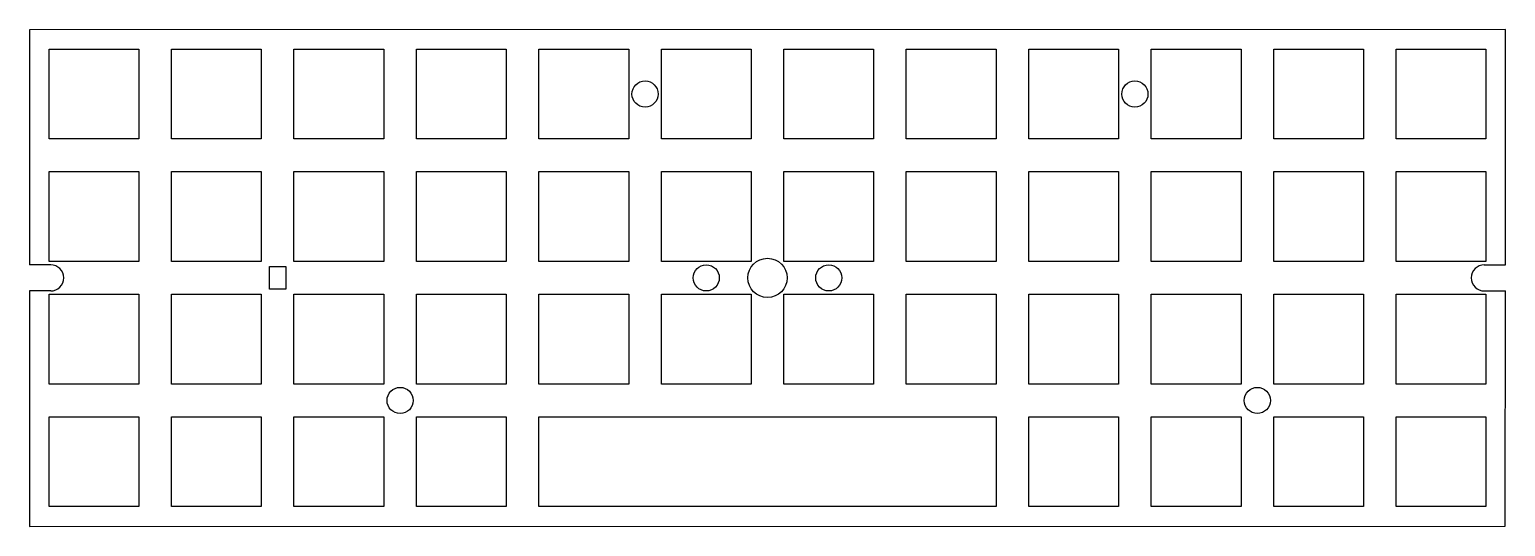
# Model space of a CAD drawing. Header units: millimetres. Extents: x 0 to 229, y -1 to 77.
import ezdxf

# ---------------------------------------------------------------- set-up
doc = ezdxf.new("R2010")
doc.units = ezdxf.units.MM

msp = doc.modelspace()

# ---------------------------------------------------------------- linework, layer by layer
for points in [[(229.1, 76.7), (-0.5, 76.676)], [(-0.5, 76.676), (-0.5, 40.132)], [(229.1, 40.132), (229.1, 76.7)], [(2.794, 40.132), (2.794, 40.132), (-0.5, 40.132)], [(225.806, 40.132), (225.806, 40.132), (229.1, 40.132)], [(2.794, 36.068), (2.794, 36.068), (-0.5, 36.068)], [(-0.5, 36.068), (-0.5, -0.537)], [(225.806, 36.068), (225.806, 36.068), (229.1, 36.068)], [(229.042, -0.5), (229.1, 36.068)], [(-0.5, -0.537), (229.042, -0.5)]]:
    msp.add_lwpolyline(points)
for points in [[(2.54, 73.66), (16.51, 73.66), (16.51, 59.69), (2.54, 59.69), (2.54, 73.66)], [(21.59, 73.66), (35.56, 73.66), (35.56, 59.69), (21.59, 59.69), (21.59, 73.66)], [(40.64, 73.66), (54.61, 73.66), (54.61, 59.69), (40.64, 59.69), (40.64, 73.66)], [(59.69, 73.66), (73.66, 73.66), (73.66, 59.69), (59.69, 59.69), (59.69, 73.66)], [(78.74, 73.66), (92.71, 73.66), (92.71, 59.69), (78.74, 59.69), (78.74, 73.66)], [(97.79, 73.66), (111.76, 73.66), (111.76, 59.69), (97.79, 59.69), (97.79, 73.66)], [(116.84, 73.66), (130.81, 73.66), (130.81, 59.69), (116.84, 59.69), (116.84, 73.66)], [(135.89, 73.66), (149.86, 73.66), (149.86, 59.69), (135.89, 59.69), (135.89, 73.66)], [(154.94, 73.66), (168.91, 73.66), (168.91, 59.69), (154.94, 59.69), (154.94, 73.66)], [(173.99, 73.66), (187.96, 73.66), (187.96, 59.69), (173.99, 59.69), (173.99, 73.66)], [(193.04, 73.66), (207.01, 73.66), (207.01, 59.69), (193.04, 59.69), (193.04, 73.66)], [(212.09, 73.66), (226.06, 73.66), (226.06, 59.69), (212.09, 59.69), (212.09, 73.66)], [(2.54, 54.61), (16.51, 54.61), (16.51, 40.64), (2.54, 40.64), (2.54, 54.61)], [(21.59, 54.61), (35.56, 54.61), (35.56, 40.64), (21.59, 40.64), (21.59, 54.61)], [(40.64, 54.61), (54.61, 54.61), (54.61, 40.64), (40.64, 40.64), (40.64, 54.61)], [(59.69, 54.61), (73.66, 54.61), (73.66, 40.64), (59.69, 40.64), (59.69, 54.61)], [(78.74, 54.61), (92.71, 54.61), (92.71, 40.64), (78.74, 40.64), (78.74, 54.61)], [(97.79, 54.61), (111.76, 54.61), (111.76, 40.64), (97.79, 40.64), (97.79, 54.61)], [(116.84, 54.61), (130.81, 54.61), (130.81, 40.64), (116.84, 40.64), (116.84, 54.61)], [(135.89, 54.61), (149.86, 54.61), (149.86, 40.64), (135.89, 40.64), (135.89, 54.61)], [(154.94, 54.61), (168.91, 54.61), (168.91, 40.64), (154.94, 40.64), (154.94, 54.61)], [(173.99, 54.61), (187.96, 54.61), (187.96, 40.64), (173.99, 40.64), (173.99, 54.61)], [(193.04, 54.61), (207.01, 54.61), (207.01, 40.64), (193.04, 40.64), (193.04, 54.61)], [(212.09, 54.61), (226.06, 54.61), (226.06, 40.64), (212.09, 40.64), (212.09, 54.61)], [(36.83, 39.878), (39.37, 39.878), (39.37, 36.322), (36.83, 36.322), (36.83, 39.878)], [(2.54, 35.56), (16.51, 35.56), (16.51, 21.59), (2.54, 21.59), (2.54, 35.56)], [(21.59, 35.56), (35.56, 35.56), (35.56, 21.59), (21.59, 21.59), (21.59, 35.56)], [(40.64, 35.56), (54.61, 35.56), (54.61, 21.59), (40.64, 21.59), (40.64, 35.56)], [(59.69, 35.56), (73.66, 35.56), (73.66, 21.59), (59.69, 21.59), (59.69, 35.56)], [(78.74, 35.56), (92.71, 35.56), (92.71, 21.59), (78.74, 21.59), (78.74, 35.56)], [(97.79, 35.56), (111.76, 35.56), (111.76, 21.59), (97.79, 21.59), (97.79, 35.56)], [(116.84, 35.56), (130.81, 35.56), (130.81, 21.59), (116.84, 21.59), (116.84, 35.56)], [(135.89, 35.56), (149.86, 35.56), (149.86, 21.59), (135.89, 21.59), (135.89, 35.56)], [(154.94, 35.56), (168.91, 35.56), (168.91, 21.59), (154.94, 21.59), (154.94, 35.56)], [(173.99, 35.56), (187.96, 35.56), (187.96, 21.59), (173.99, 21.59), (173.99, 35.56)], [(193.04, 35.56), (207.01, 35.56), (207.01, 21.59), (193.04, 21.59), (193.04, 35.56)], [(212.09, 35.56), (226.06, 35.56), (226.06, 21.59), (212.09, 21.59), (212.09, 35.56)], [(2.54, 16.51), (16.51, 16.51), (16.51, 2.54), (2.54, 2.54), (2.54, 16.51)], [(21.59, 16.51), (35.56, 16.51), (35.56, 2.54), (21.59, 2.54), (21.59, 16.51)], [(40.64, 16.51), (54.61, 16.51), (54.61, 2.54), (40.64, 2.54), (40.64, 16.51)], [(59.69, 16.51), (73.66, 16.51), (73.66, 2.54), (59.69, 2.54), (59.69, 16.51)], [(78.74, 16.51), (149.86, 16.51), (149.86, 2.54), (78.74, 2.54), (78.74, 16.51)], [(154.94, 16.51), (168.91, 16.51), (168.91, 2.54), (154.94, 2.54), (154.94, 16.51)], [(173.99, 16.51), (187.96, 16.51), (187.96, 2.54), (173.99, 2.54), (173.99, 16.51)], [(193.04, 16.51), (207.01, 16.51), (207.01, 2.54), (193.04, 2.54), (193.04, 16.51)], [(212.09, 16.51), (226.06, 16.51), (226.06, 2.54), (212.09, 2.54), (212.09, 16.51)]]:
    msp.add_lwpolyline(points, close=True)
for centre, radius in [((95.25, 66.675), 2.032), ((171.45, 66.675), 2.032), ((104.775, 38.1), 2.032), ((114.3, 38.1), 3.048), ((123.825, 38.1), 2.032), ((57.15, 19.05), 2.032), ((190.5, 19.05), 2.032)]:
    msp.add_circle(centre, radius)
for centre, start, end in [((2.794, 38.1), 270, 90), ((225.806, 38.1), 90, 270)]:
    msp.add_arc(centre, 2.032, start, end)

doc.saveas('drawing.dxf')
